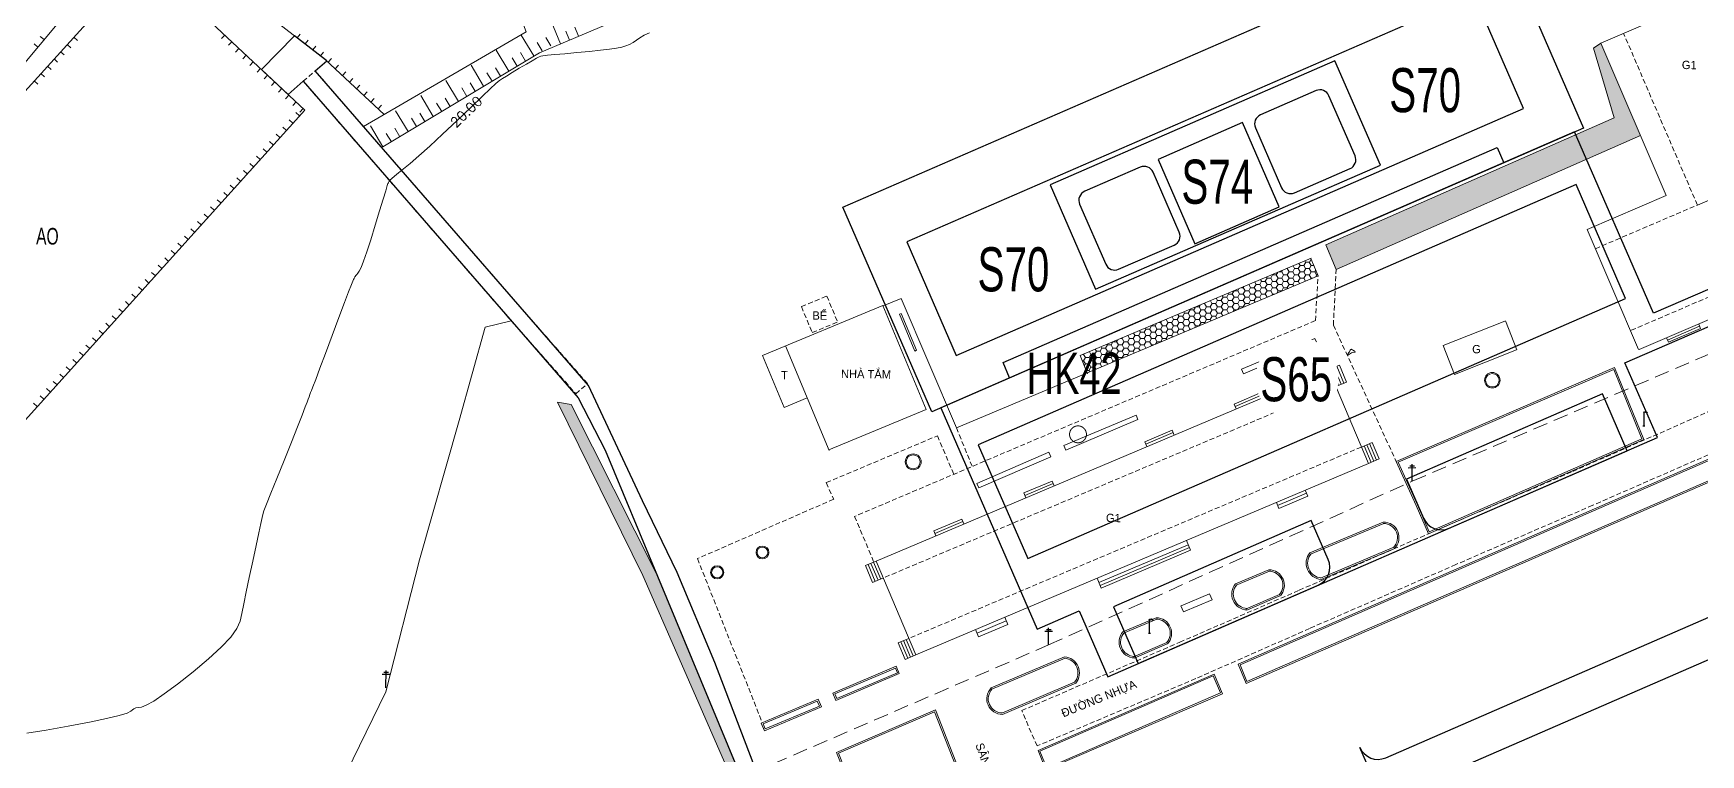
# Model space of a CAD drawing. Header units: inches. Extents: x 496359 to 501064, y 2374078 to 2377203.
# Drawn here: x 498185.7 to 498356, y 2376238.9 to 2376312.6 of the extents above; entities that cross this region are included whole.
import ezdxf
from ezdxf.enums import TextEntityAlignment as Align

# ---------------------------------------------------------------- set-up
doc = ezdxf.new("R2010")
doc.units = ezdxf.units.IN
doc.header["$MEASUREMENT"] = 0
doc.linetypes.add('DASHED', pattern=[0.75, 0.5, -0.25])
for name, color, linetype in [('cd', 7, 'Continuous'), ('chu', 6, 'Continuous'), ('MANH', 147, 'Continuous'), ('NOI', 2, 'Continuous'), ('tl', 8, 'Continuous')]:
    doc.layers.add(name, color=color, linetype=linetype)
for name, color, linetype, lineweight in [('EG Text2', 7, 'Continuous', 18), ('ISO', 252, 'Continuous', 20), ('LC Net dam 1', 30, 'Continuous', 30), ('LC Net manh', 239, 'Continuous', 5), ('manh1', 67, 'Continuous', 13)]:
    doc.layers.add(name, color=color, linetype=linetype, lineweight=lineweight)
doc.styles.add('EG Hai', font='')
doc.styles.get("Standard").update_dxf_attribs({"font": 'vnsimli.shx', "height": 2})
doc.styles.add('style1', font='')
doc.styles.get('EG Hai').set_extended_font_data('.VnArial NarrowH')
doc.styles.get('style1').set_extended_font_data('.VnAvantH')

# ---------------------------------------------------------------- blocks, each defined once
blk = doc.blocks.new('cdien')
at = {"layer": 'cd', "extrusion": (-0.0005186573852502598, 0.0007689855314360053, 0.999999569827792)}
for p, q in [((0, 0), (-0.001049704209435731, 3.504816721539669, -0.002972533856058668)), ((-0.7965127634761302, 2.784041248790004, -0.002830840675530411), (0.764202508418748, 2.784465769470103, -0.00202169027567578)), ((-0.459985754583613, 3.144412337993913, -0.002933418654703424), (0.4886843127005704, 3.1446703799744, -0.002441582137115539))]:
    blk.add_line(p, q, dxfattribs=at)
blk = doc.blocks.new('1')
at = {"layer": 'tl', "color": 250, "lineweight": 0}
blk.add_line((0, -0.5), (0, 0), dxfattribs=at)
blk = doc.blocks.new('chieusang')
at = {"layer": 'cd', "extrusion": (-0.0005186573852502598, 0.0007689855314360053, 0.999999569827792)}
for p, q in [((-0.1957841982675745, -5.325337224348914e-05, -0.0001015040129384026), (0.1957841982675745, 5.325337224348914e-05, 0.0001015040129384026)), ((-0.0332772229648981, 2.380425113989986, -0.001847772743636344), (0.09694692435004981, 2.571145074982269, -0.001926891952487519)), ((-0.0332772229648981, 2.380425113989986, -0.001847772743636344), (-0.03263954915564682, 0.03259981881637941, -4.199755028322372e-05)), ((0.09694692435004981, 2.571145074982269, -0.001926891952487519), (0.3404489449858374, 2.614131450036439, -0.001833653691518666)), ((0.3404955751047964, 2.442447978222845, -0.001701607343849165), (0.3404489449858374, 2.614131450036439, -0.001833653691518666)), ((0.3404489449858374, 2.614131450036439, -0.001833653691518666), (0.5553371384485217, 2.542654872302592, -0.001667235817274015)), ((0.5410571493612224, 2.37096750359342, -0.001542617082999964), (0.3404955751047964, 2.442447978222845, -0.001701607343849165)), ((0.5840042564504984, 2.471127641705607, -0.001597363969318533), (0.5410571493612224, 2.37096750359342, -0.001542617082999964)), ((0.5553371384485217, 2.542654872302592, -0.001667235817274015), (0.5840042564504984, 2.471127641705607, -0.001597363969318533))]:
    blk.add_line(p, q, dxfattribs=at)
blk = doc.blocks.new('t2')
at = {"layer": 'tl', "color": 250, "lineweight": 0}
for p, q in [((-2, 0), (-2, -1)), ((-1, 0), (-1, -1)), ((0, 0), (0, -2.5))]:
    blk.add_line(p, q, dxfattribs=at)
blk = doc.blocks.new('Nền HT mới')
at = {"layer": 'MANH', "lineweight": 0}
h = blk.add_hatch(dxfattribs=at)
h.set_pattern_fill('HONEY', color=8, scale=3, style=0)
h.set_pattern_definition([(0, (-66.51818896596797, 7.700185569414316), (0.5625, 0.324759525), [0.375, -0.75]), (120, (-66.51818896596797, 7.700185569414316), (-0.5624999987709673, 0.3247595271287468), [0.3749999999999998, -0.7499999999999996]), (59.99999999999999, (-66.51818896596797, 7.700185569414316), (1.229032625671422e-09, 0.6495190521287468), [-0.75, 0.375])])
h.paths.add_polyline_path([(-35.41726899490004, 21.40354442032185), (-39.47044976538291, 30.83122306265068), (-39.47518896596284, 30.82918556960431), (-40.20605849910771, 30.30925059685615), (-38.122734950618, 23.22092311032247), (-67.56818989128351, 10.24697777576876), (-66.51818896596797, 7.700185569414316)])
h = blk.add_hatch(dxfattribs=at)
h.set_pattern_fill('HONEY', color=8, scale=3, style=0)
h.set_pattern_definition([(0, (-91.96151516242662, -2.853412336258771), (0.5625, 0.324759525), [0.375, -0.75]), (120, (-91.96151516242662, -2.853412336258771), (-0.5624999987709673, 0.3247595271287468), [0.3749999999999998, -0.7499999999999996]), (59.99999999999999, (-91.96151516242662, -2.853412336258771), (1.229032625671422e-09, 0.6495190521287468), [-0.75, 0.375])])
h.paths.add_polyline_path([(-68.36018896608857, 7.05518556939569), (-69.06266207911085, 8.858327311874746), (-92.68318896606343, -1.093814430347265), (-91.96151516242662, -2.853412336258771)])
h = blk.add_hatch(dxfattribs=at)
h.set_pattern_fill('HONEY', color=8, scale=3, style=0)
h.set_pattern_definition([(0, (-183.2688834090322, -73.77102629426736), (0.5625, 0.324759525), [0.375, -0.75]), (120, (-183.2688834090322, -73.77102629426736), (-0.5624999987709673, 0.3247595271287468), [0.3749999999999998, -0.7499999999999996]), (59.99999999999999, (-183.2688834090322, -73.77102629426736), (1.229032625671422e-09, 0.6495190521287468), [-0.75, 0.375])])
h.paths.add_polyline_path([(-126.8014791085689, -45.41615871997419), (-135.978383206525, -23.30960250139105), (-144.6687170735049, -6.078051250948192), (-146.0620194940084, -5.85821412043515), (-137.3655951983483, -23.55188105027992), (-128.1698414601806, -44.58520711218807), (-128.1757084494993, -46.84231667505446), (-183.8325359660621, -72.510612505077), (-183.2688834090322, -73.77102629426736), (-126.1623317418807, -48.23317980026695)])
at = {"layer": 'MANH', "color": 1, "linetype": 'DASHED', "lineweight": 0, "ltscale": 3, "elevation": -28.37660884582989}
blk.add_lwpolyline([(-168.1140522845044, -62.56482511764261), (-148.041446332466, -53.6538078752892), (-128.1698414602388, -44.58520711218807), (-95.89018896611651, -30.64681443065274), (-58.74318896611931, -13.92981443047393), (-28.81618896609416, -1.114814430529805), (3.666811033913291, 13.63718556933236), (31.20181103388768, 25.31418556947392), (62.44381103391515, 39.10918556939941), (92.05397378362704, 52.59126531560105), (119.8372661278163, 64.47791280405727)], dxfattribs=at)
at = {"layer": 'MANH', "color": 3, "linetype": 'DASHED', "lineweight": 0, "elevation": -28.37660884582989}
for points in [[(-98.638713735093, -37.35740205790717), (-82.49537188000522, -30.37518253182861), (-70.29444581415282, -25.06378759868312), (-55.31651612568658, -18.51880728924516), (-42.3459438537202, -12.92723256215322), (-29.96829277585039, -7.482086852247448), (-13.22306041302636, -0.06463748548048898), (0.504397392917781, 5.982294562218158), (14.76108287164698, 11.96545302257073), (28.36073019420019, 18.02802093600985), (42.61711679329619, 24.14419409720358), (54.68303068640398, 29.37730931904298), (67.83253812836938, 35.35362708376852), (80.85182030243323, 41.07858976250645), (92.26332963793993, 46.20606562163812), (103.9099954713647, 51.03150932811332), (116.693713293299, 56.55746839888525), (131.7106805241829, 63.02694327565041)], [(76.65679672535498, 34.78636220650878), (69.09674718574843, 31.37413346575704), (55.58464507828921, 25.27544549707454), (44.12000033067761, 20.528677802944), (29.36316767015251, 13.98987035587561), (16.6999516000551, 8.502373315805016), (1.526464712577763, 1.836884160937188), (-10.85167708212521, -3.490245620774658), (-28.48798058635566, -11.22032451495397), (-40.30091753549186, -16.37866898119319), (-54.26849639380362, -22.43353073350954), (-69.23537582536937, -28.97465205011758), (-80.86277797130879, -34.09236602583769), (-97.07509605591895, -40.97258697595316)], [(-172.053188966117, 26.94418556936216), (-170.8415195055377, 27.99688753247392)], [(-149.5763611653192, 3.520498351139395), (-170.8415195057123, 27.99688753247392)], [(-172.053188966117, 26.94418556936216), (-150.8018569074293, 2.473085735869972)], [(-143.0178427180463, -3.954538470188709), (-149.5763611653192, 3.520498351139395)], [(-150.8018569074293, 2.473085735869972), (-144.1957377055614, -4.988011105971964)], [(-144.1957377055614, -4.988011105971964), (-143.0178427179299, -3.954538470188709)], [(-97.07509605591895, -40.97258697595316), (-98.638713735093, -37.35740205790717)]]:
    blk.add_lwpolyline(points, dxfattribs=at)
at = {"layer": 'MANH', "lineweight": 0, "elevation": -28.37660884582989}
for points in [[(-163.7885299924483, 23.54401213344318), (-169.7661889661058, 29.12518556922805), (-181.5061889660965, 38.21118556935471), (-182.5131889660797, 39.27418556943667), (-183.5661889660942, 40.37118556950372), (-184.1881889661263, 40.90018556913492), (-196.4441889661202, 54.17918556923178), (-196.9081889660984, 54.76618556952235), (-215.1631960336772, 78.826803572887)], [(-238.0681889660727, 66.08718556951862), (-229.9231889661123, 74.66118556954098), (-222.9331889661216, 75.48118556937334), (-217.7921889661184, 76.0401855692653), (-214.5601889661002, 72.71718556940687), (-190.6031889661053, 40.7101855691908), (-202.4141889660923, 26.55718556925785), (-207.998188966124, 32.39918556943667), (-235.6261889660918, 58.91618556942922), (-238.0681889660727, 66.08718556951862)], [(-207.9791889660946, 12.7261855694851), (-205.7801889661305, 20.09918556915727), (-188.3181889660727, 39.3851855694702), (-171.9071889661091, 24.00418556941804), (-207.7391889661039, -15.68981443071607), (-222.8541889660946, -17.44681443046647), (-230.102188966116, -11.31081443052608), (-207.9791889660946, 12.7261855694851), (-207.9791889660946, 12.7261855694851)], [(-18.55518896609556, 39.82318556955215), (-39.47518896607926, 30.82918556913864)], [(-144.6921889660834, 38.33018556930256), (-150.4891889661039, 35.27618556929883), (-149.2751889661258, 32.00718556944412), (-165.9020732783201, 22.31154034327847)], [(-95.86218896612536, 38.08018556930256), (-105.4261889660802, 38.8851855694702), (-111.8451889660746, 38.55218556936961), (-129.9391889661156, 35.59718556929511), (-137.4311889660848, 34.2601855694702), (-147.9261889660802, 29.86118556926158), (-163.9251889660909, 20.24018556945157)], [(-39.47518896607926, 30.82918556913864), (-40.2060584989913, 30.30925059732181), (-38.1227349506762, 23.22092311078814)], [(-32.77731680124543, 15.26302853314337), (-39.47044976526649, 30.83122306311634)], [(-29.60297280840587, 14.2984757269187), (-21.50348116846999, 17.77229995647576)], [(-40.87218896607646, 11.79118556942922), (-32.77731680130364, 15.26302853360903)], [(-35.55418896610627, -0.4788144305894093), (-1.876002139349112, 13.9655614154799)], [(-67.56818989139992, 10.24697777530309), (-66.51818896608438, 7.700185569414316)], [(-35.60965828003373, -0.4788144305894093), (-40.87218896607646, 11.79118556942922)], [(-92.68318896612163, -1.093814430812927), (-69.06266207899444, 8.858327311409084)], [(-68.36018896608857, 7.05518556939569), (-69.11128332692442, 8.837841504664539)], [(-125.1301889661072, -1.071814430466475), (-112.834188966076, 4.044185569455294)], [(-108.4073120066269, -6.595548420733394), (-112.8341889660178, 4.044185569455294)], [(-197.1686222703966, -52.95811667904127), (-177.6971660765657, -51.018320926054), (-169.660283235421, -47.79484218457583), (-163.600536454639, -35.45231807656455), (-160.1720769946069, -21.95807521702591), (-156.1188156967355, -7.732749566956045), (-153.4626691538097, 1.801060298403172), (-150.8018569074293, 2.473085735869972)], [(-111.1475804923057, 3.147727419102011), (-110.9631889661496, 3.225185569321184)], [(-111.1475804923057, 3.147727419102011), (-109.5655804923108, -0.6182725807266252)], [(-110.9631889660914, 3.225185569321184), (-109.3811889660965, -0.5408144305074529)], [(-55.5921125740233, -0.06846172973382636), (-49.27311257406382, 2.441538270042656)], [(-49.22218896611139, 2.459185569492547), (-48.05115061881497, -0.4889384611124115)], [(-32.66482531430211, 0.4988229735208733), (-29.37293221853452, 1.910696521346836)], [(-29.27816811966022, 1.689746647087304), (-29.46769631740881, 2.131646395606367)], [(-76.1711761290162, -2.472979340291204), (-68.69517612899199, 0.674020659589587)], [(-75.97718896611605, -2.933814430663915), (-68.50118896609183, 0.2131855692168756)], [(-68.50118896609183, 0.2131855692168756), (-68.69517612893378, 0.674020659589587)], [(-32.57006121542781, 0.2778730992613418), (-32.7595894131764, 0.7197728477804048)], [(-32.57006121542781, 0.2778730992613418), (-29.27816811977664, 1.689746647087304)], [(-122.9167504864699, -6.391681425327988), (-125.130188966049, -1.071814430466475)], [(-118.3221889660881, -10.78281443059313), (-122.7710486454262, -0.09024628816041513)], [(-109.5655804923108, -0.6182725807266252), (-109.3811889660965, -0.5408144305074529)], [(-92.68318896612163, -1.093814430812927), (-91.91603838471474, -2.964294624569447)], [(-55.5921125740233, -0.06846172973382636), (-54.42018896608624, -3.018814430626662)], [(-54.42018896608624, -3.018814430626662), (-48.10118896612676, -0.5088144308501796)], [(-67.27518896612582, -2.528814430868806), (-113.5031889661286, -22.07881443068254)], [(-75.97718896611605, -2.933814430663915), (-76.171176128958, -2.472979340291204)], [(-67.27617932128032, -2.529233256409498), (-66.17094999685196, -2.061827499939682)], [(-67.27518896612582, -2.528814430868806), (-63.22295775397924, -12.11240923829246)], [(-66.27011663856229, -4.137963934856089), (-66.99987199011503, -2.41238181764129)], [(-65.99380930716416, -4.021112496087881), (-66.72356465894973, -2.295530378873082)], [(-65.71750197599886, -3.904261056854011), (-66.4472573275516, -2.178678940104874)], [(-65.44119464506639, -3.787409617620142), (-66.1709499963863, -2.061827500871004)], [(-60.36825857759231, -11.90683392207939), (-38.06918896612024, -2.316814430112572), (-35.09018896612815, -9.673814430887433)], [(-60.17547987942362, -11.98721025004852), (-38.15070698741602, -2.515155809054704), (-35.28399495838221, -9.594847114811273)], [(-74.09416625211725, -4.831446697058709), (-76.93919145722884, -6.03461886016521)], [(-76.83495144830795, -6.281105158439459), (-73.98992624331277, -5.077932994867297)], [(-74.09416625211725, -4.831446697058709), (-73.88568623427545, -5.324419293607207)], [(-66.54642396949475, -4.254815373624297), (-65.44119464506639, -3.787409617620142)], [(-144.6687170734467, -6.078051251413854), (-135.9783832085041, -23.30960249673444), (-126.8014791088599, -45.41615872043985), (-126.1623317418807, -48.23317980026695), (-185.5049444736751, -74.77098483737427)], [(-183.8325359658875, -72.510612505077), (-128.1757084496157, -46.84231667505446), (-128.1698414602388, -44.58520711218807), (-137.3655951973587, -23.55188105074558), (-146.062019494183, -5.85821412043515)], [(-146.062019494183, -5.85821412043515), (-144.6687170734467, -6.078051251413854)], [(-122.9167504863535, -6.391681425327988), (-120.5576101658471, -5.410113283021929)], [(-118.3441716860352, -10.7299802783491), (-108.4073120066269, -6.595548420733394)], [(-76.93919145722884, -6.03461886016521), (-76.73071143938705, -6.527591456713708)], [(-94.33514951768575, -10.28939029672983), (-86.96214951766433, -7.167390296755912)], [(-94.14018896611651, -10.74981443077195), (-86.76718896609509, -7.627814430798026)], [(-86.76718896609509, -7.627814430798026), (-86.96214951766433, -7.167390296755912)], [(-83.26996994029741, -8.71192956674713), (-86.06403567065263, -9.893550770877482)], [(-86.06403567065263, -9.893550770877482), (-85.85555565281084, -10.38652336742598)], [(-85.95979566173173, -10.14003706915173), (-83.17804037866426, -8.929306537433149)], [(-83.26996994029741, -8.71192956674713), (-83.06148992245562, -9.204902163295628)], [(-22.07554000615619, -8.88114286173004), (-76.52237212744785, -32.60275429446119), (-75.72385155630309, -34.60013004677239), (-21.20844413182476, -10.89048398990053), (-22.07017145183181, -8.893583535271318)], [(-63.93512638372613, -10.42949899570885), (-62.82989705929776, -9.962093239239039)], [(-62.67133344680315, -11.87745081266257), (-63.38251172139553, -10.19579611724112)], [(-62.39502611540502, -11.7605993734287), (-63.10620439023023, -10.07894467847291)], [(-62.11871878423972, -11.64374793512616), (-62.82989705929776, -9.962093239239039)], [(-60.37518896610254, -11.9098144304553), (-58.34018896612815, -16.40381443086881), (-57.07937685469642, -19.2891332954714), (-35.09018896612815, -9.673814430887433)], [(-60.1754798793072, -11.98721025004852), (-58.20313625240942, -16.34284281037617), (-57.00200413882976, -19.09158635005224), (-35.28399495826579, -9.594847114811273)], [(-95.88107460381707, -10.96863987302277), (-103.2390746038245, -14.13963987311217)], [(-95.68318896612163, -11.42781443061176), (-103.0411889661291, -14.59881443070117)], [(-95.68318896612163, -11.42781443061176), (-95.88107460381707, -10.96863987302277)], [(-94.14018896611651, -10.74981443077195), (-94.33514951762754, -10.28939029672983)], [(-62.94764077773561, -11.99430225143078), (-63.65881905256083, -10.31264755600932)], [(-63.22394810913374, -12.11115369019899), (-62.11871878470538, -11.64374793419483)], [(-63.22295775386283, -12.1107348646583), (-109.4509577538656, -31.66073486447203)], [(-103.0411889661291, -14.59881443070117), (-103.2390746038245, -14.13963987311217)], [(-95.54728762991272, -13.90405470371115), (-98.41806071117298, -15.11811574321109)], [(-98.41806071123119, -15.11811574321109), (-98.2095806933894, -15.61108833975959)], [(-98.31382070260133, -15.36460204101968), (-95.44304762134107, -14.15054100105408)], [(-95.54728762991272, -13.90405470371115), (-95.33880761207092, -14.39702730025965)], [(-72.49224550550116, -16.39418900856617), (-69.55169974459113, -15.15062083262819)], [(-69.42131928458821, -15.4589189352082), (-69.68208020407019, -14.84232273144517)], [(-72.36186504584748, -16.70248711068052), (-72.62262596521305, -16.08589090691748)], [(-69.42131928476283, -15.4589189352082), (-72.36186504561465, -16.70248711068052)], [(-104.7530626322214, -17.79721255792174), (-107.61604952998, -19.00798079050946)], [(-107.5118095209427, -19.25446708878371), (-104.6488226234751, -18.04369885619599)], [(-104.753062632396, -17.79721255792174), (-104.5445826145542, -18.29018515447024)], [(-61.69532723573047, -18.09198516007382), (-69.19892466684814, -21.24477100610602)], [(-61.63722239050094, -18.23027408594135), (-69.1408198216186, -21.38305993197355)], [(-107.6160495298636, -19.00798079050946), (-107.40756951208, -19.50095338705796)], [(-81.62665797501813, -20.4273287086362), (-90.74729792540438, -24.2844826202454)], [(-81.39295509701606, -20.97994337050113), (-81.81808269716112, -19.9746851251075)], [(-113.5031889661286, -22.07881443068254), (-114.6084182906734, -22.5462201866867)], [(-109.4509577538656, -31.66073486447203), (-113.5031889661286, -22.07881443068254)], [(-81.5098065360171, -20.70363603956866), (-90.63044648640334, -24.56078995117787)], [(-81.39295509701606, -20.97994337050113), (-90.5135950474023, -24.83709728211034)], [(-60.61582098656345, -20.66119877301026), (-68.11941841791395, -23.81398461950812)], [(-60.55771614133391, -20.79948769887778), (-68.06131357268441, -23.95227354537565)], [(-113.878662938946, -24.27180230436716), (-114.6084182903242, -22.54622018761802)], [(-113.6023556077225, -24.15495086559895), (-114.3321109592753, -22.42936874838415)], [(-113.3260482766736, -24.03809942636508), (-114.0558036282264, -22.31251730915028)], [(-112.7734336144013, -23.804396548363), (-113.878662938946, -24.27180230436716)], [(-113.0497409456248, -23.92124798713121), (-113.7794962971775, -22.19566586991641)], [(-90.51359504757693, -24.83709728211034), (-90.93872264772199, -23.8318390367167)], [(-76.78218896610906, -24.39781443081665), (-73.39018896611651, -22.96081443089861)], [(-76.72367655770631, -24.5359314033376), (-73.33167655771376, -23.09893140341956)], [(-82.34955494745645, -26.65178708551321), (-79.43955494748207, -25.44478708557654)], [(-79.18818896612629, -26.0508144307496), (-79.43955494748207, -25.44478708557654)], [(-75.70188995624903, -26.94783130014184), (-72.30988995625648, -25.5108313002238)], [(-82.09818896610068, -27.25781443068627), (-82.37618896609183, -26.6648144308092)], [(-82.09818896610068, -27.25781443068627), (-79.18818896612629, -26.0508144307496)], [(-75.64337754784628, -27.08594827266279), (-72.25137754785374, -25.64894827274475)], [(-103.2105013666978, -29.46209290256593), (-100.2249454566581, -28.19948976119849)], [(-100.0669293118362, -28.57313530338797), (-103.0524852217595, -29.83573844522107)], [(-100.0669293116616, -28.57313530338797), (-100.3829616017129, -27.82584421854335)], [(-88.29918896610161, -29.3008144307496), (-84.90718896610906, -27.86381443083155)], [(-88.24067655769886, -29.43893140327054), (-84.84867655770631, -28.0019314033525)], [(-110.162136028458, -29.9790801699819), (-111.2673653530028, -30.44648592598605)], [(-110.5561870780612, -32.12814062140751), (-111.2673653530028, -30.44648592598605)], [(-110.2798797470123, -32.01128918217364), (-110.9910580217793, -30.32963448721785)], [(-110.0035724159634, -31.89443774293977), (-110.7147506907304, -30.21278304798398)], [(-109.7272650849145, -31.7775863037059), (-110.4384433596815, -30.09593160875011)], [(-103.0524852216431, -29.83573844522107), (-103.3685175116943, -29.08844736037645)], [(-87.21888995624158, -31.85083130007479), (-83.82688995624903, -30.41383130015674)], [(-87.16037754783883, -31.98894827259574), (-83.76837754784628, -30.55194827267769)], [(-109.4509577538656, -31.66073486447203), (-110.5561870784104, -32.12814062047619)], [(-101.7551889661072, -35.04581443086136), (-94.26818896608438, -31.85381443058941)], [(-101.6963614164224, -35.18379747127983), (-94.20936141639959, -31.99179747100789)], [(-111.4696451792797, -32.8250139924312), (-117.9521784584458, -35.5785147771785), (-117.6271889660811, -36.33381443057078), (-111.148188966089, -33.58181443070862), (-111.4696451792797, -32.8250139924312)], [(-78.98516124375874, -33.62396984087172), (-96.97089853655325, -41.42695673420894), (-96.17237796535028, -43.42433248652014), (-78.1180653693691, -35.63331096904221), (-78.97979268943436, -33.636410514413)], [(-100.662255885657, -37.60934512369204), (-93.17525588563421, -34.41734512342009)], [(-100.6034283359722, -37.74732816411051), (-93.11642833594942, -34.55532816383857)], [(-124.922188966123, -39.42381443088743), (-119.1161889660825, -36.96881443081293), (-119.4562218739256, -36.19473951687905), (-125.2514275414824, -38.64517525821793), (-124.922188966123, -39.42381443088743)]]:
    blk.add_lwpolyline(points, dxfattribs=at)
at = {"layer": 'MANH', "linetype": 'DASHED', "lineweight": 0, "elevation": -28.37660884582989}
for points in [[(-29.60297280852228, 14.2984757269187), (-37.14129689003585, 31.83258066134658)], [(-36.36518896609323, 1.498185569365887), (-2.718188966096022, 15.92918556923178)], [(-40.0295757205995, 9.82656718738508), (-29.60297280840587, 14.2984757269187)], [(-68.63518896611185, 2.488185569123743), (-68.36018896608857, 7.05518556939569)], [(-66.79618896607553, 2.023185569272755), (-66.51818896608438, 7.700185569414316)], [(-121.1529371063762, 3.915122501031874), (-118.5568525636872, 4.99527608923745)], [(-121.1529371062597, 3.915122501031874), (-120.0479580959027, 1.259371540920256)], [(-118.5568525635126, 4.99527608923745), (-117.4518735531556, 2.339525129125832)], [(-120.0479580959609, 1.259371540920256), (-117.4518735531556, 2.339525129125832)], [(-68.63518896611185, 2.488185569123743), (-115.7201889660746, -17.52081443048883)], [(-66.79618896607553, 2.023185569272755), (-60.37518896610254, -11.9098144304553)], [(-66.54554177145019, -4.254442288594873), (-112.773541771453, -23.80444228840861)], [(-105.3201889661095, -8.46181443059686), (-103.6997944177083, -12.41268924163523)], [(-118.6111889660779, -14.06781443074215), (-107.2581889660751, -9.283814430757047), (-105.5876388900169, -13.21493794169146)], [(-63.93463120620709, -10.42928958270568), (-110.1626312062099, -29.97928958251941)], [(-118.6111889660779, -14.06781443074215), (-117.8541889660946, -15.75681443052235), (-131.7721889660997, -21.82981443084645), (-125.154188966083, -38.58581443089861)], [(-115.7201889660746, -17.52081443048883), (-113.7486864766643, -22.18263627733904)]]:
    blk.add_lwpolyline(points, dxfattribs=at)
at = {"layer": 'MANH', "linetype": 'ByBlock', "lineweight": 0, "elevation": -28.37660884582989}
for points in [[(-67.56818989139992, 10.24697777530309), (-38.12273495055979, 23.22092311078814)], [(-66.51818896608438, 7.700185569414316), (-35.41726899490004, 21.40354442032185)], [(-68.36018896608857, 7.05518556939569), (-105.3201889661095, -8.46181443059686), (-110.9531856071508, 4.760566106942861), (-112.8106923226105, 3.987712792531966)]]:
    blk.add_lwpolyline(points, dxfattribs=at)
at = {"layer": 'MANH', "lineweight": 0, "elevation": -28.37660884582989}
for points in [[(-22.15362339670082, -9.078780883512081), (-76.32908393884554, -32.68216007208321), (-75.64194389007298, -34.40093466738108), (-21.40543094009172, -10.81258439836893)], [(-111.5490642280738, -33.0217183763707), (-117.7548280001456, -35.65765940124038), (-117.5484129822535, -36.1373831928322), (-111.3448933500867, -33.50239538220558)], [(-79.06333690246811, -33.82139404728878), (-96.77752662961848, -41.50657192017752), (-96.09030699322011, -43.22554559172931), (-78.31522127321932, -35.55501952912527)], [(-124.8424501100044, -39.22723947098348), (-119.3146924805433, -36.88989104149732), (-119.5340587257479, -36.39051023643333), (-125.0548525816948, -38.72491411451119)], [(-109.02987678919, -63.16351038223002), (-98.88674221216479, -59.15190435020122), (-107.4561889661081, -37.27081443048883), (-117.5641488403153, -41.6276030047411)], [(-108.9456510954724, -62.96889369800556), (-99.08093041838856, -59.06740026227999), (-107.5392849677546, -37.4699714221606), (-117.3710535697128, -41.70771451206747)]]:
    blk.add_lwpolyline(points, close=True, dxfattribs=at)
at = {"layer": 'MANH', "lineweight": 0}
for centre, radius in [((-50.55787217587476, -3.603446448276372, -0.1486088458298873), 0.7902127877329204), ((-50.55787217587476, -3.603446448276372, -0.1486088458298873), 0.6902127877329204), ((-109.7277954666015, -11.93739509401712, -0.208608845829886), 0.8123952241186262), ((-109.7277954666015, -11.93739509401712, -0.208608845829886), 0.7123952241186262), ((-125.1315691855807, -21.20415181951466, -0.07360884582988803), 0.6537920158118343), ((-125.1315691855807, -21.20415181951466, -0.07360884582988803), 0.5537920158118343), ((-129.7578839300504, -23.23215105203781, -0.1136088458298872), 0.6714499234356167), ((-129.7578839300504, -23.23215105203781, -0.1136088458298872), 0.5714499234356167)]:
    blk.add_circle(centre, radius, dxfattribs=at)
for centre, radius, start, end in [((-61.68021674651663, -19.67838243074584, -0.09060884582988749), 1.586469233233146, 315.0356332265106, 90.54572778297371), ((-61.68021674651663, -19.67838243074584, -0.09060884582988749), 1.436469233233146, 315.0356332265106, 90.54572778297371), ((-67.92053784371365, -22.30037757666651, -0.09060884582988749), 1.657883620122399, 140.4523780977013, 265.1289828976394), ((-67.92053784371365, -22.30037757666651, -0.09060884582988749), 1.5078836201224, 140.4523780977013, 265.1289828976394), ((-73.40587851736473, -24.56086247280109, -0.18860884582989), 1.450124963374529, 318.0838138126765, 89.43819420796828), ((-73.40587851736473, -24.56086247280109, -0.18860884582989), 1.600124963374529, 318.0838138126765, 89.43819420796828), ((-75.56049334851105, -25.45890497421715, -0.04460884582988811), 1.618163564669719, 139.0244046234364, 267.7440888906063), ((-75.56049334851105, -25.45890497421715, -0.04460884582988811), 1.468163564669719, 139.0244046234364, 267.7440888906063), ((-84.92287851735728, -29.46386247273404, -0.1076088458298905), 1.450124963374529, 318.0838138126765, 89.43819420796828), ((-84.92287851735728, -29.46386247273404, -0.1076088458298905), 1.600124963374529, 318.0838138126765, 89.43819420796828), ((-87.0774933485036, -30.36190497415009, 0.03639115417011141), 1.618163564669719, 139.0244046234364, 267.7440888906063), ((-87.0774933485036, -30.36190497415009, 0.03639115417011141), 1.468163564669719, 139.0244046234364, 267.7440888906063), ((-94.40032038284244, -33.50642430275548, -0.09060884582988749), 1.5078836201224, 320.7521394173917, 85.42874420326136), ((-94.40032038284244, -33.50642430275548, -0.09060884582988749), 1.657883620122399, 320.7521394173917, 85.42874420326136), ((-100.6268383280212, -36.16103165881577, -0.09060884582988749), 1.586469233233146, 135.3353945322297, 270.8454890860349), ((-100.6268383280212, -36.16103165881577, -0.09060884582988749), 1.436469233233146, 135.3353945322297, 270.8454890860349)]:
    blk.add_arc(centre, radius, start, end, dxfattribs=at)
at = {"layer": 'manh1', "color": 1, "lineweight": 0, "elevation": -28.37660884582989}
blk.add_lwpolyline([(-200.2935522076978, -39.67909788625184), (-198.3182536747727, -39.35081624198574), (-196.0747532597698, -38.95052502356339), (-193.9036253625482, -38.53781649568919), (-192.1453583603097, -38.17226668219882), (-190.8572951849737, -37.86404324840623), (-190.0430050524837, -37.61457615723702), (-189.6665603253014, -37.4222775311755), (-189.5088259628928, -37.27619013102594), (-189.3503462273466, -37.16521756449583), (-189.1529485986639, -37.08679787075016), (-188.9070536946483, -37.03665567707139), (-188.5933577419446, -36.99170070752371), (-188.1056174839568, -36.81766668666023), (-187.3379387215782, -36.38043119018766), (-186.2734610845755, -35.65791091421488), (-184.9169165514713, -34.65172845642883), (-183.3135573638092, -33.39370271010193), (-181.7301649913379, -32.07312443811315), (-180.4334785295023, -30.87925885297227), (-179.4684535982042, -29.84374599723014), (-178.838084821934, -28.96716091601047), (-178.5153843279068, -28.22131383051965), (-178.335430253991, -27.43649103311691), (-178.1331486242661, -26.44302098458502), (-177.8804867668614, -25.21300909347701), (-177.5742026271719, -23.74875935777891), (-177.2228965487402, -22.09199034660924), (-176.8814126483003, -20.4907094846094), (-176.6046404429899, -19.19281760934609), (-176.4014980785387, -18.23928718181196), (-176.2706049136423, -17.62805213551837), (-176.1947589541041, -17.30574360588435), (-176.0721288752347, -16.95421447517219), (-175.8009401311238, -16.25537272827569), (-175.3643881774578, -15.15623522043097), (-174.7634202950821, -13.65699510048944), (-174.0205247119256, -11.81179440492633), (-173.2696835161723, -9.94529220327604), (-172.6449076907547, -8.382273300605448), (-172.1688877263759, -7.177759883048566), (-171.843755585428, -6.337100260479929), (-171.6596125503374, -5.837362106012733), (-171.5549343549019, -5.535603147985967), (-171.4680558144419, -5.2885232614899), (-171.388091784781, -5.070685140377464), (-171.3113965833863, -4.872765072675975), (-171.226981262148, -4.664258094559045), (-171.0725578120864, -4.271458133644046), (-170.7859691954754, -3.520998142714234), (-170.3571432590206, -2.384746332241775), (-169.7878041220201, -0.8672790057571547), (-169.0983686531499, 0.975814216715662), (-168.4096139449348, 2.815571923685638), (-167.8423207309052, 4.323021898457228), (-167.4169313641569, 5.442498883643566), (-167.1353192319466, 6.168983553481667), (-166.9882823032049, 6.528025203795551), (-166.9187350050152, 6.677938949727832), (-166.8694944008557, 6.777290822883515), (-166.83067691413, 6.85338655481246), (-166.8001640216053, 6.91149450507146), (-166.7751281615883, 6.955919099917082), (-166.7407224852896, 7.007218535469292), (-166.6821280358663, 7.085918294211297), (-166.5967124924018, 7.19609381718692), (-166.4835008862383, 7.341672263053624), (-166.3392757264037, 7.542141145506321), (-166.1457070359565, 7.910498383400409), (-165.8845264075162, 8.559535471202253), (-165.5529473397719, 9.507294938845007), (-165.1525192314248, 10.74924047658351), (-164.695324975527, 12.24011169042569), (-164.2523125320395, 13.7128825312866), (-163.8944127710374, 14.90055050509181), (-163.6335889561406, 15.75802011409905), (-163.4706897983515, 16.28172086173799), (-163.3988442996006, 16.49532526632902), (-163.3759777613404, 16.54443893296775), (-163.3599327697257, 16.57487761782613), (-163.3432593196003, 16.61178488278892), (-163.3234147935245, 16.66020633973312), (-163.2925934920158, 16.72527210502085), (-163.2065038361425, 16.83271726355088), (-163.0208526190791, 17.00821794936564), (-162.7278227442248, 17.256491621436), (-162.3248048407213, 17.58016690047589), (-161.8039597782144, 17.99029805272949), (-161.1208621466021, 18.5505820535509), (-160.2312782049949, 19.32453873142731), (-159.1287105097972, 20.32198231848088), (-157.8184081396857, 21.53827837988865), (-156.3383630100243, 22.93580607133117), (-154.9112775355416, 24.2934747677682), (-153.7597431572458, 25.39026699302849), (-152.9209749761458, 26.18907396210489), (-152.3956721576351, 26.68826043041554), (-152.1508145927755, 26.91512372199577), (-151.9875824615547, 27.03508302657065), (-151.7070898808843, 27.21365968318787), (-151.2758542971524, 27.47886607837063), (-150.6918662716007, 27.83325518662241), (-149.976551725641, 28.26413247309756), (-149.2604756275496, 28.69277775095907), (-148.6742159220694, 29.04038770537954), (-148.2392893705355, 29.29368591256571), (-147.9542185946439, 29.45181714411956), (-147.7886225635257, 29.52292645158377), (-147.5616924712622, 29.55673937680331), (-147.092670625304, 29.60302971065175), (-146.3515337902891, 29.6702802688269), (-145.338900246129, 29.75961414160338), (-144.0885029080046, 29.8692870656414), (-142.8021209867975, 29.98771036364269), (-141.6816063641409, 30.10327266896275), (-140.7612006498339, 30.21407089749482), (-140.0445016209806, 30.32029790612069), (-139.5188543294744, 30.42501392535996), (-139.1047313108529, 30.54638747353238), (-138.7224079338439, 30.70257273683455), (-138.3578490822065, 30.89652960648891), (-138.0065686904663, 31.12786325108391), (-137.6556854819019, 31.39124478813392), (-137.2323978610175, 31.6550957494801), (-136.6640543101194, 31.88783718779814)], dxfattribs=at)
at = {"layer": 'manh1', "lineweight": 0, "elevation": -28.37660884582989}
blk.add_lwpolyline([(-65.33547838765207, -0.9748211498917954), (-65.35518751584004, -1.027473968973936), (-65.33275837462406, -1.039896395577671), (-65.26812096795311, -1.01215511193368), (-65.164939271398, -0.9484018786424713), (-65.04526708216417, -0.8734730613032298), (-64.93118095810769, -0.8122100574510114), (-64.82653264811506, -0.7688061395274417), (-64.7323275863846, -0.7435657424466626), (-64.65077322854904, -0.7341302531385736), (-64.59408170729421, -0.7260420155325846), (-64.57443547807179, -0.7048385553607659), (-64.59379715751402, -0.6681215093085484), (-64.65176992211036, -0.615967650021048), (-64.74399971449293, -0.551238006035419), (-64.8447738763598, -0.4910169402683096), (-64.92838205454882, -0.4523947709785716), (-64.99048920894984, -0.4382816530378477), (-65.03080743283044, -0.4490357176946418), (-65.05193670826975, -0.4839050705159025), (-65.06976466229662, -0.5380098852874653), (-65.10017970937315, -0.6064456995190994), (-65.1457883266221, -0.6882573543662147), (-65.20633980654657, -0.7826388297216909), (-65.27771679311536, -0.8856878444166796)], close=True, dxfattribs=at)
at = {"layer": 'cd', "lineweight": 0}
for name, p, xscale, yscale, zscale, rotation in [('chieusang', (-35.06924214312585, -8.256860287914606, 0.02540045870258822), 0.5499999999883585, 0.5499999999883585, 0.5499999999883585, 359.8380142929382), ('cdien', (-58.74318896611931, -13.92981443047393, -0.100608845829889), 0.5, 0.5, 0.5, 0.152441407077486), ('cdien', (-95.89018896611651, -30.64681443065274, -0.03560884582988777), 0.5, 0.5, 0.5, 0.152441407077486), ('chieusang', (-85.59424214314913, -29.43286028789225, 0.1424004587025856), 0.5499999999883585, 0.5499999999883585, 0.5499999999883585, 359.8380142929382), ('cdien', (-163.6153852828966, -35.01810634374488, -2.939608845829888), 0.5, 0.5, 0.5, 359.2672157837458)]:
    blk.add_blockref(name, p, dxfattribs=dict(at, xscale=xscale, yscale=yscale, zscale=zscale, rotation=rotation))
at = {"layer": 'NOI', "lineweight": 0}
for name, p, rotation in [('t2', (-148.483944584902, 29.5257791806398, -28.37660884582989), 211.0206006969573), ('t2', (-145.7596473152471, 30.7692957859872, -28.37660884582989), 202.7410908403033), ('1', (-199.1793134367863, 30.43350369338077, -28.37660884582989), 230.1542347546903), ('1', (-198.5385902718363, 31.20127568202224, -28.37660884582989), 230.1542347546903), ('1', (-196.1782053362067, 30.70414813276511, -28.37660884582989), 47.84156429042238), ('1', (-195.5070223282046, 31.44543982291725, -28.37660884582989), 47.84156429042238), ('1', (-180.081137622411, 31.66511447582525, -28.37660884582989), 316.8556246199593), ('1', (-179.3515047578794, 30.98127539916095, -28.37660884582989), 316.8556246199593), ('1', (-172.6664041990834, 31.36976441130173, -28.37660884582989), 142.2624485061515), ('1', (-171.8755816291623, 30.75771893695128, -28.37660884582989), 142.2624485061515), ('t2', (-151.0548907750008, 27.97974047245589, -28.37660884582989), 211.0206006969573), ('1', (-197.5205713521527, 29.2215647529265, -28.37660884582989), 47.84156429042238), ('1', (-196.8493883442088, 29.96285644307864, -28.37660884582989), 47.84156429042238), ('1', (-178.6218718933478, 30.29743632203099, -28.37660884582989), 316.8556246199593), ('1', (-177.892239028758, 29.61359724536669, -28.37660884582989), 316.8556246199593), ('1', (-171.0847590591829, 30.14567346260083, -28.37660884582989), 142.2624485061515), ('1', (-170.2939364892618, 29.53362798778471, -28.37660884582989), 142.2624485061515), ('1', (-169.523037203292, 28.89816155092922, -28.37660884582989), 136.9645621541852), ('t2', (-153.6258369650996, 26.43370176427197, -28.37660884582989), 211.0206006969573), ('1', (-198.862937368157, 27.73898137262222, -28.37660884582989), 47.84156429042238), ('1', (-198.1917543601548, 28.48027306277436, -28.37660884582989), 47.84156429042238), ('1', (-177.1626061642264, 28.92975816870239, -28.37660884582989), 316.8556246199593), ('1', (-176.4329732996948, 28.24591909157243, -28.37660884582989), 316.8556246199593), ('1', (-175.7033404351632, 27.56208001490813, -28.37660884582989), 316.8556246199593), ('1', (-168.7921054623394, 28.21571097377819, -28.37660884582989), 136.9645621541852), ('1', (-168.0611737213867, 27.53326039709282, -28.37660884582989), 136.9645621541852), ('t2', (-156.1967831551983, 24.88766305608806, -28.37660884582989), 211.0206006969573), ('1', (-199.5341203761591, 26.99768968247008, -28.37660884582989), 47.84156429042238), ('1', (-174.9737075706316, 26.87824093824383, -28.37660884582989), 316.8556246199593), ('1', (-174.2440747060418, 26.19440186111387, -28.37660884582989), 316.8556246199593), ('1', (-167.3302419804922, 26.85080981994179, -28.37660884582989), 136.9645621541852), ('1', (-166.5993102395396, 26.16835924279076, -28.37660884582989), 136.9645621541852), ('1', (-165.8683784985869, 25.48590866610539, -28.37660884582989), 136.9645621541852), ('t2', (-158.7677293452971, 23.34162434743848, -28.37660884582989), 211.0206006969573), ('1', (-173.5144418415102, 25.51056278444958, -28.37660884582989), 316.8556246199593), ('1', (-172.7848089769786, 24.82672370778528, -28.37660884582989), 316.8556246199593), ('1', (-172.055176112447, 24.14288463065532, -28.37660884582989), 316.8556246199593), ('1', (-165.1374467576925, 24.80345808895436, -28.37660884582989), 136.9645621541852), ('1', (-164.4065150167398, 24.12100751180333, -28.37660884582989), 136.9645621541852), ('t2', (-161.3386755353959, 21.79558563925457, -28.37660884582989), 211.0206006969573), ('1', (-173.7815027134448, 21.92785687180367, -28.37660884582989), 227.9272534112485), ('1', (-173.1114290998621, 22.67015152512249, -28.37660884582989), 227.9272534112485), ('1', (-172.4413554862795, 23.41244617844131, -28.37660884582989), 227.9272534112485), ('t2', (-163.9096217254946, 20.24954693107065, -28.37660884582989), 211.0206006969573), ('1', (-175.12164994061, 20.44326756516602, -28.37660884582989), 227.9272534112485), ('1', (-174.4515763270274, 21.18556221848485, -28.37660884582989), 227.9272534112485), ('1', (-176.4617971678335, 18.95867825852838, -28.37660884582989), 227.9272534112485), ('1', (-175.7917235542509, 19.7009729118472, -28.37660884582989), 227.9272534112485), ('1', (-178.4720180086397, 16.73179429857191, -28.37660884582989), 227.9272534112485), ('1', (-177.8019443949988, 17.47408895189074, -28.37660884582989), 227.9272534112485), ('1', (-177.1318707814162, 18.21638360520956, -28.37660884582989), 227.9272534112485), ('1', (-179.812165235805, 15.24720499193427, -28.37660884582989), 227.9272534112485), ('1', (-179.1420916222223, 15.98949964525309, -28.37660884582989), 227.9272534112485), ('1', (-181.1523124629703, 13.76261568529662, -28.37660884582989), 227.9272534112485), ('1', (-180.4822388493876, 14.50491033861545, -28.37660884582989), 227.9272534112485), ('1', (-182.4924596901938, 12.27802637865898, -28.37660884582989), 227.9272534112485), ('1', (-181.8223860766111, 13.0203210319778, -28.37660884582989), 227.9272534112485), ('1', (-184.5026805309417, 10.05114241870251, -28.37660884582989), 227.9272534112485), ('1', (-183.832606917359, 10.79343707202133, -28.37660884582989), 227.9272534112485), ('1', (-183.1625333037764, 11.53573172534016, -28.37660884582989), 227.9272534112485), ('1', (-185.8428277581652, 8.566553112064867, -28.37660884582989), 227.9272534112485), ('1', (-185.1727541445825, 9.308847765383689, -28.37660884582989), 227.9272534112485), ('1', (-187.1829749853305, 7.081963805427222, -28.37660884582989), 227.9272534112485), ('1', (-186.5129013717478, 7.824258458746044, -28.37660884582989), 227.9272534112485), ('1', (-189.1931958261366, 4.855079845470755, -28.37660884582989), 227.9272534112485), ('1', (-188.523122212554, 5.597374498789577, -28.37660884582989), 227.9272534112485), ('1', (-187.8530485989713, 6.339669152108399, -28.37660884582989), 227.9272534112485), ('1', (-190.5333430533019, 3.37049053883311, -28.37660884582989), 227.9272534112485), ('1', (-189.8632694397193, 4.112785192151932, -28.37660884582989), 227.9272534112485), ('1', (-191.8734902805254, 1.885901232195465, -28.37660884582989), 227.9272534112485), ('1', (-191.2034166669428, 2.628195885514288, -28.37660884582989), 227.9272534112485), ('1', (-193.2136375076907, 0.4013119255578204, -28.37660884582989), 227.9272534112485), ('1', (-192.543563894108, 1.143606578876643, -28.37660884582989), 227.9272534112485), ('1', (-195.2238583484968, -1.825572034398647, -28.37660884582989), 227.9272534112485), ('1', (-194.5537847349142, -1.083277381079824, -28.37660884582989), 227.9272534112485), ('1', (-193.8837111213315, -0.340982727761002, -28.37660884582989), 227.9272534112485), ('1', (-196.5640055756621, -3.310161341501953, -28.37660884582989), 227.9272534112485), ('1', (-195.8939319620795, -2.567866687717469, -28.37660884582989), 227.9272534112485), ('1', (-197.9041528028856, -4.794750648139598, -28.37660884582989), 227.9272534112485), ('1', (-197.234079189303, -4.052455994820775, -28.37660884582989), 227.9272534112485), ('1', (-199.2443000300509, -6.279339954777242, -28.37660884582989), 227.9272534112485), ('1', (-198.5742264164683, -5.53704530145842, -28.37660884582989), 227.9272534112485)]:
    blk.add_blockref(name, p, dxfattribs=dict(at, rotation=rotation))
at = {"layer": 'chu', "color": 6, "lineweight": 0, "style": 'style1'}
for s, rotation, p in [('G1', 359.2672157837458, (-31.19436522462183, 28.19214926468339, -28.37660884582989)), ('BÓ', 359.2672157837458, (-120.0324898814388, 2.585722844993143, -28.37660884582989)), ('G', 359.2672157837458, (-52.62130652350152, -0.8462687940882461, -28.37660884582989)), ('T', 359.2672157837458, (-123.2356811626187, -3.521881229298742, -28.37660884582989)), ('nhµ t¾m', 359.2672157837458, (-117.113327781025, -3.365570053512783, -28.37660884582989)), ('G1', 359.2672157837458, (-90.03403949079348, -18.09057141333687, -28.37660884582989)), ('§¦êNG NHùA ', 22.16117876142065, (-94.37940528062882, -38.05919526988509, -28.37660884582989)), ('S¢N B£ T¤NG', 288.9448985836846, (-103.3861827520841, -40.8467516340861, -28.37660884582989))]:
    blk.add_text(s, height=0.85, rotation=rotation, dxfattribs=at).set_placement(p)
at = {"layer": 'chu', "color": 6, "lineweight": 0, "style": 'style1', "width": 0.7}
blk.add_text('AO', height=1.7, rotation=359.2672157837458, dxfattribs=at).set_placement((-199.3589655983333, 10.27601995965597, -28.37660884582989))
at = {"layer": 'manh1', "lineweight": 0}
blk.add_text('20.00', height=1, rotation=43.57205890580347, dxfattribs=at).set_placement((-155.3913415605739, 23.83676218049732, -28.37660884582989), align=Align.MIDDLE)

msp = doc.modelspace()

# ---------------------------------------------------------------- linework, layer by layer
at = {"layer": 'LC Net dam 1'}
msp.add_lwpolyline([(498261.5143583789, 2376232.019925863), (498255.3039999983, 2376248.343), (498251.4419999982, 2376257.507), (498247.9069999983, 2376264.844), (498242.3888623532, 2376276.616042809), (498214.4536694587, 2376308.769701963), (498215.6366562618, 2376309.79748435), (498215.5289999982, 2376309.898), (498212.3617222236, 2376312.349267961), (498208.9681043833, 2376308.919490675), (498211.6898953088, 2376306.368526917), (498213.2419999982, 2376307.717), (498241.3292223515, 2376275.374311064), (498244.0972133841, 2376270.036865421), (498260.1291000586, 2376231.417108661)], dxfattribs=at)
for points in [[(498324.4013970933, 2376232.296375768), (498321.2092236375, 2376239.631907693, 0.414213562373095), (498323.8411499828, 2376238.596068076), (498393.5287032738, 2376268.921715906, 0.4142135623729759), (498394.5645428912, 2376271.553642251), (498393.3994387718, 2376274.231021342, 0.4142135623602134), (498389.451549254, 2376275.784780768), (498398.6209641609, 2376279.774997587, 0.4142135623857535), (498397.0672047347, 2376275.827108069), (498423.7696965002, 2376214.465473576, 0.4142135623730951), (498426.4016228455, 2376213.429633959), (498419.0660909201, 2376210.237460503, 0.4142135623732446), (498420.1019305375, 2376212.869386848), (498397.756716347, 2376264.218110326, 0.414213562373095), (498395.1247900017, 2376265.253949943), (498325.4372367107, 2376234.928302113, 0.4142135623730951)], [(498345.9805592191, 2376275.764370142), (498325.9728958926, 2376267.057717042), (498327.6995234447, 2376263.089971646, 0.4142135623749173), (498330.33144979, 2376262.054132028), (498348.5052301351, 2376269.962741766)], [(498298.5594271374, 2376248.228030751), (498316.9349346103, 2376256.224425257, 0.4142135623712106), (498317.9707742276, 2376258.856351603), (498316.2441466765, 2376262.824096996), (498296.0347562222, 2376254.029659125)]]:
    msp.add_lwpolyline(points, format="xyb", close=True, dxfattribs=at)
at = {"layer": 'LC Net dam 1', "const_width": 0.1}
msp.add_lwpolyline([(498291.5398417461, 2376271.642899034, 1), (498293.2670394907, 2376271.642899034, 1)], format="xyb", close=True, dxfattribs=at)

# ---------------------------------------------------------------- block references
at = {"layer": 'LC Net manh'}
msp.add_blockref('Nền HT mới', (498385.2951889661, 2376280.772814431, 2.924608845829887), dxfattribs=at)

# ---------------------------------------------------------------- texts
at = {"layer": 'EG Text2', "style": 'EG Hai', "width": 0.8}
msp.add_text('hk42', height=4.224421042167349, rotation=1.85823553869546e-09, dxfattribs=at).set_placement((498292.003877953, 2376277.889896811, 306.9155865852372), align=Align.MIDDLE_CENTER)

# ---------------------------------------------------------------- next in the draw order: wipeouts: each hides what was drawn before it
at = {"ltscale": 500}
for points, z in [([(498324.96442327375, 2376303.8696780587), (498324.4984915735, 2376304.4200797975), (498324.24666745035, 2376304.8204387417), (498324.01334707404, 2376305.3146014116), (498323.84377459117, 2376305.8417374445), (498323.7506197477, 2376306.335220426), (498323.7174636655, 2376306.775235293), (498323.73806047114, 2376307.3018696834), (498323.79893546004, 2376307.7059273105), (498323.9568989561, 2376308.280813538), (498324.0820270924, 2376308.595454722), (498324.3054175307, 2376309.028756762), (498324.5708937103, 2376309.4253460406), (498324.9508903706, 2376309.863279787), (498325.3561588763, 2376310.221463569), (498325.82723087195, 2376310.53884589), (498326.28287876165, 2376310.7677985276), (498326.7180087382, 2376310.9269984127), (498327.1122833139, 2376311.0268536154), (498327.6186052127, 2376311.098043764), (498328.0514172334, 2376311.1102627805), (498328.4643297787, 2376311.080589842), (498329.00392118626, 2376310.979380121), (498329.41562346363, 2376310.8515251707), (498329.79844335787, 2376310.6891897954), (498330.3865377415, 2376310.344081108), (498330.6467024598, 2376310.146398558), (498330.944491335, 2376309.8768119225), (498331.1982191598, 2376309.6008311836), (498331.46267494955, 2376309.251085586), (498331.70882631565, 2376308.8395689125), (498331.8683129959, 2376308.4991138917), (498331.99640217645, 2376308.147763465), (498332.1120153013, 2376307.695696667), (498332.171647641, 2376307.2939831153), (498332.1895711667, 2376306.7134794737), (498332.1324856594, 2376306.162053642), (498332.03497803735, 2376305.7282278026), (498331.9198024856, 2376305.377333487), (498331.721790669, 2376304.9318762044), (498331.50205793494, 2376304.55457229), (498331.2961787693, 2376304.2665975434), (498330.95802347077, 2376303.8832109584), (498330.6954060332, 2376303.6407671), (498330.28701954935, 2376303.334761318), (498330.0076884563, 2376303.165691181), (498329.75698551757, 2376303.037543549), (498329.453466495, 2376302.909069781), (498329.1051710225, 2376302.7943270262), (498328.77184435405, 2376302.714688459), (498328.4244029064, 2376302.6612543245), (498328.0733868487, 2376302.636787714), (498327.7850720476, 2376302.6385049336), (498327.35217667336, 2376302.678131986), (498326.9879944981, 2376302.746785848), (498326.5825843253, 2376302.8632973176), (498326.1882724767, 2376303.0206734613), (498325.71199804684, 2376303.2769839778), (498325.4919004779, 2376303.423965218), (498325.1861287281, 2376303.664183697)], -292.3766088461854), ([(498303.7261170345, 2376294.5162249757), (498303.26018533425, 2376295.0666267145), (498303.0083612111, 2376295.4669856587), (498302.7750408348, 2376295.9611483286), (498302.6054683519, 2376296.4882843615), (498302.5123135084, 2376296.981767343), (498302.4791574263, 2376297.42178221), (498302.4997542319, 2376297.9484166005), (498302.5606292208, 2376298.3524742275), (498302.71859271685, 2376298.927360455), (498302.84372085315, 2376299.242001639), (498303.06711129146, 2376299.675303679), (498303.33258747106, 2376300.0718929577), (498303.71258413134, 2376300.509826704), (498304.1178526371, 2376300.868010486), (498304.5889246327, 2376301.1853928072), (498305.0445725224, 2376301.4143454446), (498305.47970249894, 2376301.5735453297), (498305.87397707463, 2376301.6734005325), (498306.38029897347, 2376301.744590681), (498306.8131109942, 2376301.7568096975), (498307.22602353944, 2376301.727136759), (498307.765614947, 2376301.625927038), (498308.1773172244, 2376301.4980720878), (498308.5601371186, 2376301.3357367124), (498309.1482315023, 2376300.990628025), (498309.40839622053, 2376300.792945475), (498309.70618509577, 2376300.5233588396), (498309.95991292055, 2376300.2473781006), (498310.2243687103, 2376299.897632503), (498310.4705200764, 2376299.4861158296), (498310.63000675663, 2376299.145660809), (498310.7580959372, 2376298.794310382), (498310.87370906206, 2376298.342243584), (498310.93334140175, 2376297.9405300324), (498310.95126492745, 2376297.3600263908), (498310.89417942014, 2376296.808600559), (498310.7966717981, 2376296.3747747196), (498310.68149624637, 2376296.023880404), (498310.4834844298, 2376295.5784231215), (498310.2637516957, 2376295.201119207), (498310.0578725301, 2376294.9131444604), (498309.7197172315, 2376294.5297578755), (498309.45709979394, 2376294.287314017), (498309.0487133101, 2376293.981308235), (498308.769382217, 2376293.812238098), (498308.5186792783, 2376293.6840904662), (498308.2151602557, 2376293.555616698), (498307.8668647832, 2376293.4408739433), (498307.5335381148, 2376293.361235376), (498307.18609666714, 2376293.3078012415), (498306.8350806094, 2376293.283334631), (498306.54676580837, 2376293.2850518506), (498306.1138704341, 2376293.324678903), (498305.74968825886, 2376293.393332765), (498305.34427808604, 2376293.5098442347), (498304.9499662375, 2376293.6672203783), (498304.4736918076, 2376293.923530895), (498304.25359423866, 2376294.070512135), (498303.94782248884, 2376294.3107306142)], -292.3766088460656), ([(498282.8949549903, 2376285.562479438), (498282.42902329005, 2376286.1128811766), (498282.1771991669, 2376286.513240121), (498281.9438787906, 2376287.0074027907), (498281.7743063077, 2376287.5345388236), (498281.68115146423, 2376288.028021805), (498281.6479953821, 2376288.468036672), (498281.6685921877, 2376288.9946710626), (498281.7294671766, 2376289.3987286896), (498281.88743067265, 2376289.973614917), (498282.01255880896, 2376290.2882561013), (498282.23594924726, 2376290.721558141), (498282.50142542686, 2376291.1181474198), (498282.88142208714, 2376291.556081166), (498283.2866905929, 2376291.914264948), (498283.7577625885, 2376292.2316472693), (498284.2134104782, 2376292.4605999067), (498284.64854045474, 2376292.619799792), (498285.04281503044, 2376292.7196549946), (498285.5491369293, 2376292.790845143), (498285.98194895, 2376292.8030641596), (498286.39486149524, 2376292.773391221), (498286.9344529028, 2376292.6721815), (498287.3461551802, 2376292.54432655), (498287.7289750744, 2376292.3819911745), (498288.3170694581, 2376292.036882487), (498288.57723417634, 2376291.839199937), (498288.8750230516, 2376291.5696133017), (498289.12875087635, 2376291.2936325627), (498289.3932066661, 2376290.943886965), (498289.6393580322, 2376290.5323702917), (498289.79884471244, 2376290.191915271), (498289.926933893, 2376289.840564844), (498290.04254701786, 2376289.388498046), (498290.10217935755, 2376288.9867844945), (498290.12010288326, 2376288.406280853), (498290.06301737594, 2376287.854855021), (498289.9655097539, 2376287.4210291817), (498289.8503342022, 2376287.070134866), (498289.6523223856, 2376286.6246775836), (498289.4325896515, 2376286.247373669), (498289.2267104859, 2376285.9593989225), (498288.8885551873, 2376285.5760123376), (498288.62593774975, 2376285.333568479), (498288.2175512659, 2376285.027562697), (498287.93822017283, 2376284.85849256), (498287.6875172341, 2376284.7303449283), (498287.38399821153, 2376284.6018711603), (498287.035702739, 2376284.4871284054), (498286.7023760706, 2376284.407489838), (498286.35493462294, 2376284.3540557036), (498286.0039185652, 2376284.329589093), (498285.71560376417, 2376284.3313063127), (498285.2827083899, 2376284.370933365), (498284.91852621466, 2376284.439587227), (498284.51311604184, 2376284.556098697), (498284.1188041933, 2376284.7134748404), (498283.6425297634, 2376284.969785357), (498283.42243219446, 2376285.116766597), (498283.11666044465, 2376285.3569850763)], -292.3766088461854), ([(498311.78956028755, 2376274.3334222557), (498311.3236285873, 2376274.8838239945), (498311.07180446415, 2376275.2841829387), (498310.83848408784, 2376275.7783456086), (498310.66891160497, 2376276.3054816416), (498310.5757567615, 2376276.798964623), (498310.5426006793, 2376277.23897949), (498310.56319748494, 2376277.7656138805), (498310.62407247385, 2376278.1696715076), (498310.7820359699, 2376278.744557735), (498310.9071641062, 2376279.059198919), (498311.1305545445, 2376279.492500959), (498311.3960307241, 2376279.8890902377), (498311.7760273844, 2376280.327023984), (498312.1812958901, 2376280.685207766), (498312.65236788575, 2376281.0025900872), (498313.10801577545, 2376281.2315427247), (498313.543145752, 2376281.3907426097), (498313.9374203277, 2376281.4905978125), (498314.4437422265, 2376281.561787961), (498314.8765542472, 2376281.5740069775), (498315.2894667925, 2376281.544334039), (498315.82905820006, 2376281.443124318), (498316.24076047743, 2376281.315269368), (498316.62358037167, 2376281.1529339924), (498317.2116747553, 2376280.807825305), (498317.4718394736, 2376280.610142755), (498317.7696283488, 2376280.3405561196), (498318.0233561736, 2376280.0645753806), (498318.28781196335, 2376279.714829783), (498318.53396332945, 2376279.3033131096), (498318.6934500097, 2376278.962858089), (498318.82153919025, 2376278.611507662), (498318.9371523151, 2376278.159440864), (498318.9967846548, 2376277.7577273124), (498319.0147081805, 2376277.1772236708), (498318.9576226732, 2376276.625797839), (498318.86011505115, 2376276.1919719996), (498318.7449394994, 2376275.841077684), (498318.5469276828, 2376275.3956204015), (498318.32719494874, 2376275.018316487), (498318.1213157831, 2376274.7303417404), (498317.78316048457, 2376274.3469551555), (498317.520543047, 2376274.104511297), (498317.11215656315, 2376273.798505515), (498316.8328254701, 2376273.629435378), (498316.58212253137, 2376273.5012877462), (498316.2786035088, 2376273.372813978), (498315.9303080363, 2376273.2580712233), (498315.59698136785, 2376273.178432656), (498315.2495399202, 2376273.1249985215), (498314.8985238625, 2376273.100531911), (498314.6102090614, 2376273.1022491306), (498314.17731368716, 2376273.141876183), (498313.8131315119, 2376273.210530045), (498313.4077213391, 2376273.3270415147), (498313.0134094905, 2376273.4844176583), (498312.53713506064, 2376273.740728175), (498312.3170374917, 2376273.887709415), (498312.0112657419, 2376274.1279278942)], -292.3766088461854)]:
    msp.add_wipeout(points, dxfattribs=at).translate(0, 0, z).dxf.layer = 'ISO'

# ---------------------------------------------------------------- next in the draw order: linework, layer by layer
at = {"layer": 'LC Net dam 1'}
for points in [[(498344.0595111614, 2376302.934544495), (498277.4620506938, 2376273.953599734), (498268.3643598261, 2376294.859857721), (498334.9618202936, 2376323.840802483)], [(498332.8850452951, 2376316.546176782), (498274.9159577198, 2376291.320100382), (498279.9675472293, 2376279.711615801), (498337.9366500679, 2376304.937657126)], [(498323.2964820582, 2376299.133891672), (498318.6598617496, 2376309.788782625), (498289.5561219293, 2376297.123874569), (498294.1927345748, 2376286.469001226)], [(498300.6003898617, 2376299.737904839), (498304.3511936723, 2376291.118654827), (498312.9704436846, 2376294.869458637), (498309.2196398739, 2376303.48870865)], [(498278.3789921845, 2376274.352621416), (498288.2268472955, 2376251.722505426), (498292.5364723017, 2376253.597907331), (498295.4601648987, 2376246.879337465), (498351.6044923738, 2376271.31143505), (498348.2750398437, 2376278.962430733), (498366.8578425694, 2376286.983638121), (498365.4707806878, 2376290.197056758), (498351.1936389348, 2376284.034374164), (498343.1425696706, 2376302.535522813)], [(498287.2675785031, 2376258.939139225), (498348.3633900266, 2376285.525953894), (498343.3037950991, 2376297.152771996), (498282.2079835757, 2376270.565957326)]]:
    msp.add_lwpolyline(points, close=True, dxfattribs=at)
for points in [[(498310.5356360123, 2376302.970697622), (498313.2050499597, 2376296.836408528, 0.4142135623722985), (498314.5210117428, 2376296.318485189), (498320.1968927842, 2376298.788417039, 0.4142135623716034), (498320.7148161234, 2376300.104378823), (498318.0454021762, 2376306.238667917, 0.4142135623753629), (498316.729440393, 2376306.756591256), (498311.0535593515, 2376304.286659405, 0.4142135623730871)], [(498292.5727246511, 2376295.153908196), (498295.2421385985, 2376289.019619103, 0.4142135623714015), (498296.5581003816, 2376288.501695763), (498302.233981423, 2376290.971627614, 0.4142135623740258), (498302.7519047622, 2376292.287589397), (498300.082490815, 2376298.421878492, 0.4142135623729593), (498298.7665290318, 2376298.93980183), (498293.0906479903, 2376296.46986998, 0.4142135623740093)]]:
    msp.add_lwpolyline(points, format="xyb", close=True, dxfattribs=at)
msp.add_lwpolyline([(498285.4211494033, 2376277.417128199), (498284.7427878376, 2376278.975985508), (498335.2203237581, 2376300.942088569), (498335.8986853238, 2376299.38323126)], dxfattribs=at)

# ---------------------------------------------------------------- next in the draw order: texts
at = {"layer": 'EG Text2', "style": 'EG Hai', "width": 0.8}
for s, p in [('S70', (498327.8785108112, 2376306.807349695, -292.3766088461854)), ('S74', (498306.6402045721, 2376297.453896612, -292.3766088460656)), ('S70', (498285.8090425279, 2376288.500151074, -292.3766088461854)), ('s65', (498314.7036478251, 2376277.271093892, -292.3766088461854))]:
    msp.add_text(s, height=4.5, rotation=1.858597415139171e-09, dxfattribs=at).set_placement(p, align=Align.MIDDLE_CENTER)

doc.saveas('drawing.dxf')
